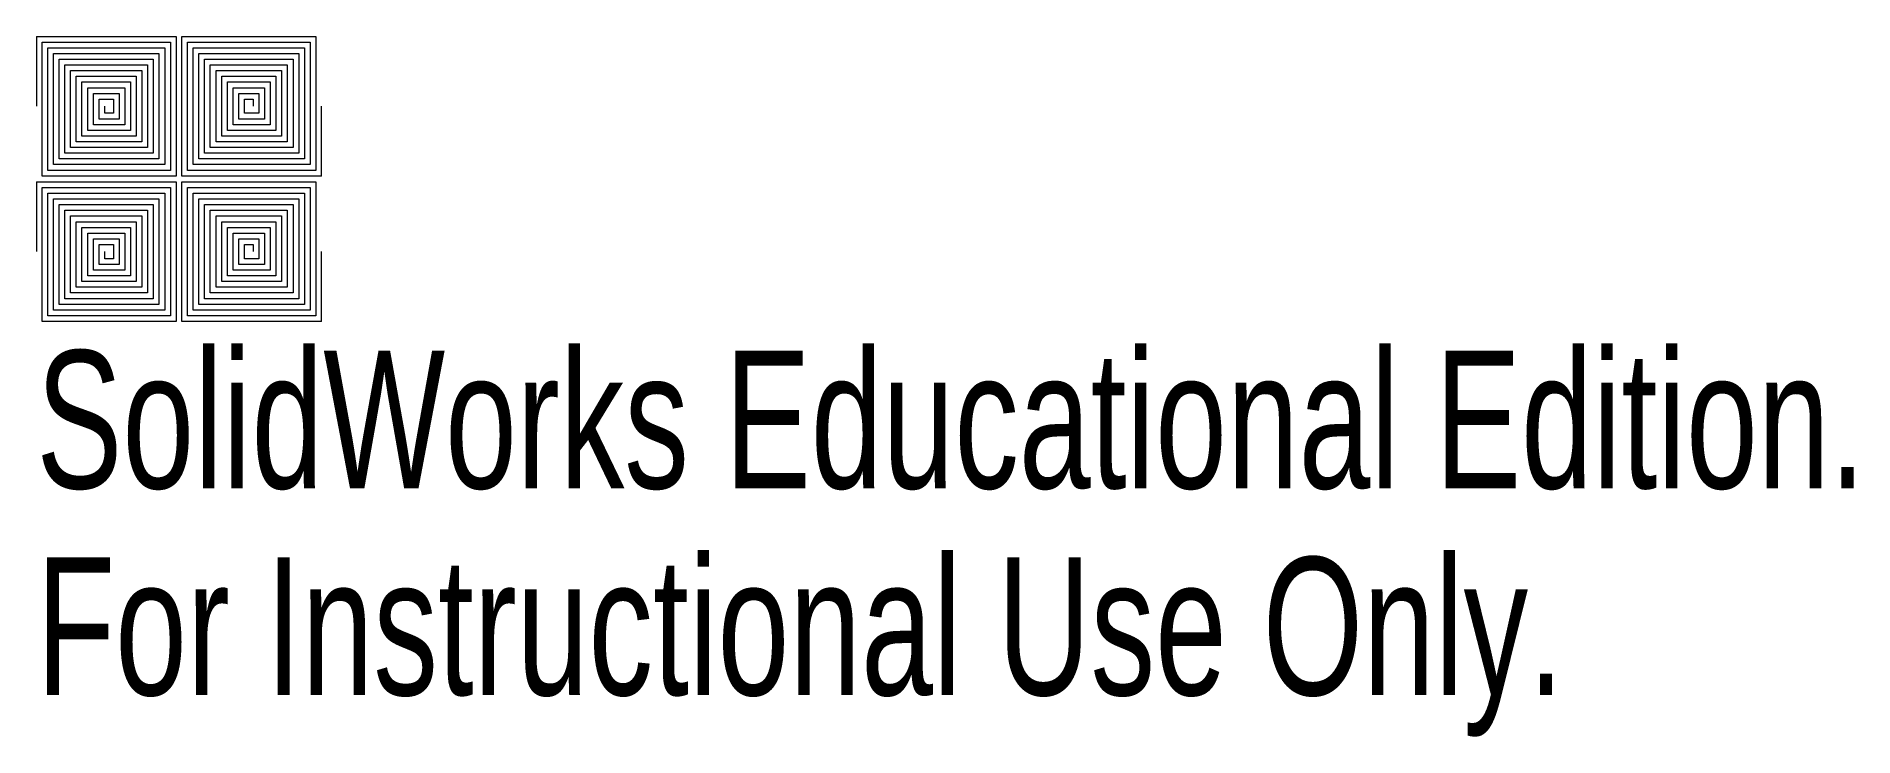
# Model space of a CAD drawing. Header units: millimetres. Extents: x -1.2 to 62.5, y -14.5 to 10.
import ezdxf

# ---------------------------------------------------------------- set-up
doc = ezdxf.new("R2010")
doc.units = ezdxf.units.MM
doc.styles.add('SLDTEXTSTYLE0', font='TXT', dxfattribs={"width": 0.7})

msp = doc.modelspace()

# ---------------------------------------------------------------- linework, layer by layer
at = {"color": 7, "linetype": 'Continuous', "lineweight": 15}
for p, q in [((-1.205, 10.035), (3.695, 10.035)), ((-1.005, 9.835), (3.495, 9.835)), ((-0.805, 5.335), (-0.805, 9.635)), ((-0.805, 9.635), (3.295, 9.635)), ((3.295, 9.635), (3.295, 5.535)), ((3.695, 10.035), (3.695, 5.135)), ((3.895, 5.135), (3.895, 10.035)), ((3.895, 10.035), (8.595, 10.035)), ((4.095, 9.835), (8.395, 9.835)), ((4.295, 5.535), (4.295, 9.635)), ((4.295, 9.635), (8.195, 9.635)), ((8.195, 9.635), (8.195, 5.735)), ((8.395, 9.835), (8.395, 5.535)), ((-0.605, 5.535), (-0.605, 9.435)), ((-0.605, 9.435), (3.095, 9.435)), ((-0.405, 9.235), (2.895, 9.235)), ((-0.205, 5.935), (-0.205, 9.035)), ((-0.205, 9.035), (2.695, 9.035)), ((2.895, 9.235), (2.895, 5.935)), ((3.095, 9.435), (3.095, 5.735)), ((4.495, 5.735), (4.495, 9.435)), ((4.495, 9.435), (7.995, 9.435)), ((4.695, 5.935), (4.695, 9.235)), ((4.695, 9.235), (7.795, 9.235)), ((4.895, 9.035), (7.595, 9.035)), ((7.595, 9.035), (7.595, 6.335)), ((7.795, 9.235), (7.795, 6.135)), ((-0.005, 6.135), (-0.005, 8.835)), ((-0.005, 8.835), (2.495, 8.835)), ((0.195, 8.635), (2.295, 8.635)), ((0.395, 8.435), (2.095, 8.435)), ((2.295, 8.635), (2.295, 6.535)), ((2.495, 8.835), (2.495, 6.335)), ((5.095, 6.335), (5.095, 8.835)), ((5.095, 8.835), (7.395, 8.835)), ((5.295, 6.535), (5.295, 8.635)), ((5.295, 8.635), (7.195, 8.635)), ((5.495, 8.435), (6.995, 8.435)), ((6.995, 8.435), (6.995, 6.935)), ((0.595, 6.735), (0.595, 8.235)), ((0.595, 8.235), (1.895, 8.235)), ((0.795, 6.935), (0.795, 8.035)), ((0.795, 8.035), (1.695, 8.035)), ((0.995, 7.835), (1.495, 7.835)), ((1.695, 8.035), (1.695, 7.135)), ((1.895, 8.235), (1.895, 6.935)), ((5.695, 6.935), (5.695, 8.235)), ((5.695, 8.235), (6.795, 8.235)), ((5.895, 7.135), (5.895, 8.035)), ((5.895, 8.035), (6.595, 8.035)), ((6.095, 7.835), (6.395, 7.835)), ((6.395, 7.835), (6.395, 7.585)), ((6.795, 8.235), (6.795, 7.135)), ((1.695, 7.135), (0.995, 7.135)), ((1.195, 7.335), (1.195, 7.585)), ((1.495, 7.335), (1.195, 7.335)), ((6.795, 7.135), (5.895, 7.135)), ((6.595, 7.335), (6.095, 7.335)), ((2.295, 6.535), (0.395, 6.535)), ((2.095, 6.735), (0.595, 6.735)), ((1.895, 6.935), (0.795, 6.935)), ((7.395, 6.535), (5.295, 6.535)), ((7.195, 6.735), (5.495, 6.735)), ((6.995, 6.935), (5.695, 6.935)), ((3.095, 5.735), (-0.405, 5.735)), ((2.895, 5.935), (-0.205, 5.935)), ((2.695, 6.135), (-0.005, 6.135)), ((2.495, 6.335), (0.195, 6.335)), ((8.195, 5.735), (4.495, 5.735)), ((7.995, 5.935), (4.695, 5.935)), ((7.795, 6.135), (4.895, 6.135)), ((7.595, 6.335), (5.095, 6.335)), ((3.695, 5.135), (-1.005, 5.135)), ((3.495, 5.335), (-0.805, 5.335)), ((3.295, 5.535), (-0.605, 5.535)), ((8.795, 5.135), (3.895, 5.135)), ((8.595, 5.335), (4.095, 5.335)), ((8.395, 5.535), (4.295, 5.535)), ((-1.205, 4.935), (3.695, 4.935)), ((-1.005, 4.735), (3.495, 4.735)), ((-0.805, 0.235), (-0.805, 4.535)), ((-0.805, 4.535), (3.295, 4.535)), ((3.295, 4.535), (3.295, 0.435)), ((3.695, 4.935), (3.695, 0.035)), ((3.895, 4.935), (8.595, 4.935)), ((3.895, 0.035), (3.895, 4.935)), ((4.095, 4.735), (8.395, 4.735)), ((4.295, 0.435), (4.295, 4.535)), ((4.295, 4.535), (8.195, 4.535)), ((8.195, 4.535), (8.195, 0.635)), ((8.395, 4.735), (8.395, 0.435)), ((-0.605, 0.435), (-0.605, 4.335)), ((-0.605, 4.335), (3.095, 4.335)), ((-0.405, 4.135), (2.895, 4.135)), ((-0.205, 0.835), (-0.205, 3.935)), ((-0.205, 3.935), (2.695, 3.935)), ((2.895, 4.135), (2.895, 0.835)), ((3.095, 4.335), (3.095, 0.635)), ((4.495, 0.635), (4.495, 4.335)), ((4.495, 4.335), (7.995, 4.335)), ((4.695, 0.835), (4.695, 4.135)), ((4.695, 4.135), (7.795, 4.135)), ((4.895, 3.935), (7.595, 3.935)), ((7.595, 3.935), (7.595, 1.235)), ((7.795, 4.135), (7.795, 1.035)), ((-0.005, 1.035), (-0.005, 3.735)), ((-0.005, 3.735), (2.495, 3.735)), ((0.195, 3.535), (2.295, 3.535)), ((0.395, 3.335), (2.095, 3.335)), ((2.295, 3.535), (2.295, 1.435)), ((2.495, 3.735), (2.495, 1.235)), ((5.095, 1.235), (5.095, 3.735)), ((5.095, 3.735), (7.395, 3.735)), ((5.295, 1.435), (5.295, 3.535)), ((5.295, 3.535), (7.195, 3.535)), ((5.495, 3.335), (6.995, 3.335)), ((6.995, 3.335), (6.995, 1.835)), ((0.595, 1.635), (0.595, 3.135)), ((0.595, 3.135), (1.895, 3.135)), ((0.795, 1.835), (0.795, 2.935)), ((0.795, 2.935), (1.695, 2.935)), ((0.995, 2.735), (1.495, 2.735)), ((1.695, 2.935), (1.695, 2.035)), ((1.895, 3.135), (1.895, 1.835)), ((5.695, 1.835), (5.695, 3.135)), ((5.695, 3.135), (6.795, 3.135)), ((5.895, 2.035), (5.895, 2.935)), ((5.895, 2.935), (6.595, 2.935)), ((6.095, 2.735), (6.395, 2.735)), ((6.395, 2.735), (6.395, 2.485)), ((6.795, 3.135), (6.795, 2.035)), ((1.695, 2.035), (0.995, 2.035)), ((1.195, 2.235), (1.195, 2.485)), ((1.495, 2.235), (1.195, 2.235)), ((6.795, 2.035), (5.895, 2.035)), ((6.595, 2.235), (6.095, 2.235)), ((2.295, 1.435), (0.395, 1.435)), ((2.095, 1.635), (0.595, 1.635)), ((1.895, 1.835), (0.795, 1.835)), ((7.395, 1.435), (5.295, 1.435)), ((7.195, 1.635), (5.495, 1.635)), ((6.995, 1.835), (5.695, 1.835)), ((2.895, 0.835), (-0.205, 0.835)), ((2.695, 1.035), (-0.005, 1.035)), ((2.495, 1.235), (0.195, 1.235)), ((7.995, 0.835), (4.695, 0.835)), ((7.795, 1.035), (4.895, 1.035)), ((7.595, 1.235), (5.095, 1.235)), ((3.695, 0.035), (-1.005, 0.035)), ((3.495, 0.235), (-0.805, 0.235)), ((3.295, 0.435), (-0.605, 0.435)), ((3.095, 0.635), (-0.405, 0.635)), ((8.795, 0.035), (3.895, 0.035)), ((8.595, 0.235), (4.095, 0.235)), ((8.395, 0.435), (4.295, 0.435)), ((8.195, 0.635), (4.495, 0.635))]:
    msp.add_line(p, q, dxfattribs=at)
at = {"color": 144, "linetype": 'Continuous', "lineweight": 0}
for p, q in [((-1.205, 10.035), (-1.205, 7.585)), ((-1.005, 5.135), (-1.005, 9.835)), ((3.495, 9.835), (3.495, 5.335)), ((4.095, 5.335), (4.095, 9.835)), ((8.595, 10.035), (8.595, 5.335)), ((-0.405, 5.735), (-0.405, 9.235)), ((2.695, 9.035), (2.695, 6.135)), ((4.895, 6.135), (4.895, 9.035)), ((7.995, 9.435), (7.995, 5.935)), ((0.195, 6.335), (0.195, 8.635)), ((0.395, 6.535), (0.395, 8.435)), ((2.095, 8.435), (2.095, 6.735)), ((5.495, 6.735), (5.495, 8.435)), ((7.195, 8.635), (7.195, 6.735)), ((7.395, 8.835), (7.395, 6.535)), ((0.995, 7.135), (0.995, 7.835)), ((1.495, 7.835), (1.495, 7.335)), ((6.095, 7.335), (6.095, 7.835)), ((6.595, 8.035), (6.595, 7.335)), ((8.795, 5.135), (8.795, 7.585)), ((-1.205, 4.935), (-1.205, 2.485)), ((-1.005, 0.035), (-1.005, 4.735)), ((3.495, 4.735), (3.495, 0.235)), ((4.095, 0.235), (4.095, 4.735)), ((8.595, 4.935), (8.595, 0.235)), ((-0.405, 0.635), (-0.405, 4.135)), ((2.695, 3.935), (2.695, 1.035)), ((4.895, 1.035), (4.895, 3.935)), ((7.995, 4.335), (7.995, 0.835)), ((0.195, 1.235), (0.195, 3.535)), ((0.395, 1.435), (0.395, 3.335)), ((2.095, 3.335), (2.095, 1.635)), ((5.495, 1.635), (5.495, 3.335)), ((7.195, 3.535), (7.195, 1.635)), ((7.395, 3.735), (7.395, 1.435)), ((0.995, 2.035), (0.995, 2.735)), ((1.495, 2.735), (1.495, 2.235)), ((6.095, 2.235), (6.095, 2.735)), ((6.595, 2.935), (6.595, 2.235)), ((8.795, 0.035), (8.795, 2.485))]:
    msp.add_line(p, q, dxfattribs=at)

# ---------------------------------------------------------------- texts
at = {"color": 7, "linetype": 'Continuous', "char_height": 4.83362, "attachment_point": 1, "style": 'SLDTEXTSTYLE0'}
for s, insert in [('SolidWorks Educational Edition.', (-1.205, -0.984)), ('For Instructional Use Only.', (-1.205, -8.235))]:
    msp.add_mtext(s, dxfattribs=dict(at, insert=insert))

doc.saveas('drawing.dxf')
